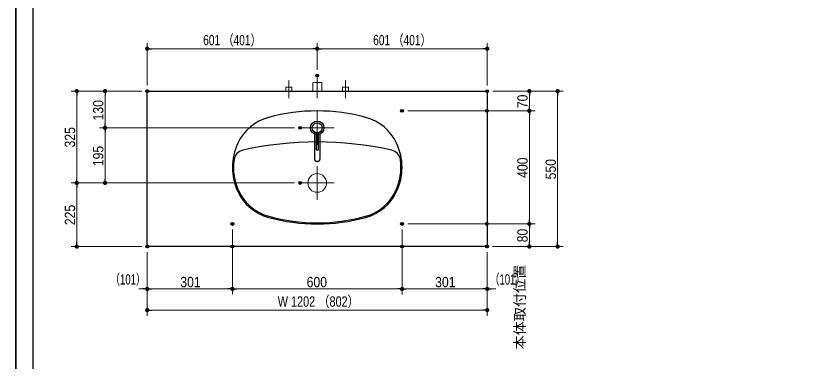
# Model space of a CAD drawing. Units: millimetres, scale not verified. Extents: x -6062 to 6062, y -3045 to 3045.
# Drawn here: x -5788 to -2962, y -775 to 446 of the extents above; entities that cross this region are included whole.
import ezdxf
from ezdxf.enums import TextEntityAlignment as Align

# ---------------------------------------------------------------- set-up
doc = ezdxf.new("R2010")
doc.units = ezdxf.units.MM
doc.header["$LTSCALE"] = 20
doc.header["$PDMODE"] = 32
doc.header["$PDSIZE"] = 10
doc.linetypes.add('USER2', pattern=[2.91, 1.76, -0.4, 0.35, -0.4])
for name, color, linetype, lineweight in [('0-0_5ボウル・キャビネット', 7, 'Continuous', 15), ('0-2_4給排水', 7, 'Continuous', 30), ('0-3_1図面枠', 7, 'Continuous', 20), ('0-4_2寸法-2', 7, 'Continuous', 15), ('0-5_0', 7, 'Continuous', 25), ('0-7_2寸法-1', 7, 'Continuous', 15)]:
    doc.layers.add(name, color=color, linetype=linetype, lineweight=lineweight)
doc.layers.add('0-6_Defpoints', color=7, linetype='Continuous')
doc.styles.add('ＭＳ Ｐゴシック', font='')
doc.styles.get('ＭＳ Ｐゴシック').set_extended_font_data('MS PGothic')

# ---------------------------------------------------------------- blocks, each defined once
blk = doc.blocks.new('グループ')
at = {"layer": '0-0_5ボウル・キャビネット', "lineweight": 30}
for centre, radius, start, end in [((-61242, -1542.7), 3400, 105.35467, 154.60331), ((-58700, -10800), 13000, 74.64533, 105.35467), ((-56158, -1542.7), 3400, 25.39669, 74.64533), ((-58700, -24000), 24000, 77.32755, 102.67245), ((-60700, -1800), 4000, 154.60331, 205.39669), ((-56700, -1800), 4000, 334.60331, 25.39669), ((-63789.5, -1365.1), 800, 102.67245, 171.98829), ((-53610.5, -1365.1), 800, 8.01171, 77.32755), ((-60700, -1800), 3920, 171.98829, 205.39669), ((-56700, -1800), 3920, 334.60331, 8.01171), ((-61242, -2057.3), 3400, 205.39669, 254.64533), ((-61242, -2057.3), 3320, 205.39669, 254.64533), ((-56158, -2057.3), 3320, 285.35467, 334.60331), ((-56158, -2057.3), 3400, 285.35467, 334.60331), ((-58700, 7200), 13000, 254.64533, 285.35467), ((-58700, 7200), 12920, 254.64533, 285.35467)]:
    blk.add_arc(centre, radius, start, end, dxfattribs=at)
blk = doc.blocks.new('グループ-12')
at = {"layer": '0-0_5ボウル・キャビネット', "linetype": 'USER2'}
for p, q in [((-58700, -1700), (-58700, -4100)), ((-59900, -2900), (-57500, -2900))]:
    blk.add_line(p, q, dxfattribs=at)
at = {"layer": '0-0_5ボウル・キャビネット'}
blk.add_circle((-58700, -2900), 660, dxfattribs=at)
blk = doc.blocks.new('グループ-14')
at = {"layer": '0-2_4給排水', "linetype": 'USER2', "lineweight": 15}
for p, q in [((-58700, 2200), (-58700, -200)), ((-59900, 1000), (-57500, 1000))]:
    blk.add_line(p, q, dxfattribs=at)
at = {"layer": '0-2_4給排水'}
for points in [[(-58900, 712.8), (-58900, -1217.1), (-58899.2, -1230.8), (-58896.7, -1245), (-58892.3, -1259.2), (-58886, -1273.5), (-58877.7, -1287.4), (-58867.4, -1300.9), (-58855.3, -1313.6), (-58841.4, -1325.4), (-58826.1, -1336), (-58809.4, -1345.3), (-58791.9, -1353.2), (-58773.6, -1359.5), (-58755, -1364.4), (-58736.4, -1367.7), (-58718, -1369.7), (-58700, -1370.3), (-58682, -1369.7), (-58663.6, -1367.7), (-58645, -1364.4), (-58626.4, -1359.5), (-58608.1, -1353.2), (-58590.6, -1345.3), (-58573.9, -1336), (-58558.6, -1325.4), (-58544.7, -1313.6), (-58532.6, -1300.9), (-58522.3, -1287.4), (-58514, -1273.5), (-58507.7, -1259.2), (-58503.3, -1245), (-58500.8, -1230.8), (-58500, -1217.1), (-58500, 712.8)], [(-58780, 659.3), (-58780, -560), (-58620, -560), (-58620, 659.3)]]:
    blk.add_lwpolyline(points, dxfattribs=at)
for radius in [480, 350]:
    blk.add_circle((-58700, 1000), radius, dxfattribs=at)
blk = doc.blocks.new('グループ-23')
at = {"layer": '0-3_1図面枠', "lineweight": 35}
blk.add_lwpolyline([(-80000, 55400), (80000, 55400), (80000, -55400), (-80000, -55400)], close=True, dxfattribs=at)
blk = doc.blocks.new('図面枠')
at = {"layer": '0-3_1図面枠'}
blk.add_blockref('グループ-23', (0, 0), dxfattribs=at)
blk = doc.blocks.new('_Dot')
at = {"layer": '0-5_0'}
blk.add_line((-10, 0), (-20, 0), dxfattribs=at)
for points in [[(0, 0), (-10, 0), (-9.92, 1.25)], [(0, 0), (-9.92, -1.25), (-10, 0)], [(0, 0), (-9.92, 1.25), (-9.69, 2.49)], [(0, 0), (-9.69, -2.49), (-9.92, -1.25)], [(0, 0), (-9.69, 2.49), (-9.3, 3.68)], [(0, 0), (-9.3, -3.68), (-9.69, -2.49)], [(0, 0), (-9.3, 3.68), (-8.76, 4.82)], [(0, 0), (-8.76, -4.82), (-9.3, -3.68)], [(0, 0), (-8.76, 4.82), (-8.09, 5.88)], [(0, 0), (-8.09, -5.88), (-8.76, -4.82)], [(0, 0), (-8.09, 5.88), (-7.29, 6.85)], [(0, 0), (-7.29, -6.85), (-8.09, -5.88)], [(0, 0), (-7.29, 6.85), (-6.37, 7.71)], [(0, 0), (-6.37, -7.71), (-7.29, -6.85)], [(0, 0), (-6.37, 7.71), (-5.36, 8.44)], [(0, 0), (-5.36, -8.44), (-6.37, -7.71)], [(0, 0), (-5.36, 8.44), (-4.26, 9.05)], [(0, 0), (-4.26, -9.05), (-5.36, -8.44)], [(0, 0), (-4.26, 9.05), (-3.09, 9.51)], [(0, 0), (-3.09, -9.51), (-4.26, -9.05)], [(0, 0), (-3.09, 9.51), (-1.87, 9.82)], [(0, 0), (-1.87, -9.82), (-3.09, -9.51)], [(0, 0), (-1.87, 9.82), (-0.63, 9.98)], [(0, 0), (-0.63, -9.98), (-1.87, -9.82)], [(0, 0), (-0.63, 9.98), (0.63, 9.98)], [(0, 0), (0.63, -9.98), (-0.63, -9.98)], [(0, 0), (0.63, 9.98), (1.87, 9.82)], [(0, 0), (1.87, 9.82), (3.09, 9.51)], [(0, 0), (3.09, 9.51), (4.26, 9.05)], [(0, 0), (4.26, 9.05), (5.36, 8.44)], [(0, 0), (5.36, 8.44), (6.37, 7.71)], [(0, 0), (6.37, 7.71), (7.29, 6.85)], [(0, 0), (7.29, 6.85), (8.09, 5.88)], [(0, 0), (8.09, 5.88), (8.76, 4.82)], [(0, 0), (8.76, 4.82), (9.3, 3.68)], [(0, 0), (9.3, 3.68), (9.69, 2.49)], [(0, 0), (9.69, 2.49), (9.92, 1.25)], [(0, 0), (9.92, 1.25), (10, 0)], [(0, 0), (1.87, -9.82), (0.63, -9.98)], [(0, 0), (3.09, -9.51), (1.87, -9.82)], [(0, 0), (4.26, -9.05), (3.09, -9.51)], [(0, 0), (5.36, -8.44), (4.26, -9.05)], [(0, 0), (6.37, -7.71), (5.36, -8.44)], [(0, 0), (7.29, -6.85), (6.37, -7.71)], [(0, 0), (8.09, -5.88), (7.29, -6.85)], [(0, 0), (8.76, -4.82), (8.09, -5.88)], [(0, 0), (9.3, -3.68), (8.76, -4.82)], [(0, 0), (9.69, -2.49), (9.3, -3.68)], [(0, 0), (9.92, -1.25), (9.69, -2.49)], [(0, 0), (10, 0), (9.92, -1.25)]]:
    blk.add_solid(points, dxfattribs=at)
blk = doc.blocks.new('グループ-33')
at = {"layer": '0-3_1図面枠', "lineweight": 30}
blk.add_line((-78800, 41000), (-78800, -48600), dxfattribs=at)
blk = doc.blocks.new('グループ-53')
at = {"layer": '0-2_4給排水', "linetype": 'USER2', "lineweight": 15}
blk.add_line((-58700, 3100), (-58700, 4700), dxfattribs=at)
at = {"layer": '0-2_4給排水', "lineweight": 15}
blk.add_lwpolyline([(-59020, 3600), (-59020, 4200), (-58380, 4200), (-58380, 3600)], dxfattribs=at)
blk = doc.blocks.new('止水栓_平面_W100')
at = {"layer": '0-2_4給排水', "linetype": 'USER2', "lineweight": 15}
for p, q in [((-2000, -500), (-2000, 780)), ((2000, -500), (2000, 780))]:
    blk.add_line(p, q, dxfattribs=at)
at = {"layer": '0-2_4給排水', "lineweight": 15}
for points in [[(-2210, 0), (-2210, 280), (-1790, 280), (-1790, 0)], [(1790, 0), (1790, 280), (2210, 280), (2210, 0)]]:
    blk.add_lwpolyline(points, dxfattribs=at)

msp = doc.modelspace()

# ---------------------------------------------------------------- linework, layer by layer
at = {"layer": '0-0_5ボウル・キャビネット', "lineweight": 30}
msp.add_lwpolyline([(-5323.5, 180), (-4121.5, 180), (-4121.5, -370), (-5323.5, -370)], close=True, dxfattribs=at)
at = {"layer": '0-4_2寸法-2'}
for p, q in [((-5323.5, -390), (-5323.5, -540)), ((-5022.5, -390), (-5022.5, -540)), ((-4422.5, -390), (-4422.5, -540)), ((-4121.5, -390), (-4121.5, -540)), ((-5338.51, -520), (-5353.51, -520)), ((-5022.5, -520), (-5323.5, -520)), ((-5007.49, -520), (-4992.49, -520)), ((-4437.51, -520), (-4452.51, -520)), ((-4422.5, -520), (-4121.5, -520)), ((-4106.49, -520), (-4091.49, -520))]:
    msp.add_line(p, q, dxfattribs=at)
at = {"layer": '0-6_Defpoints'}
for p in [(-5323.5, 330), (-4121.5, 330), (-4722.5, 235), (-5572.5, 180), (-5472.5, 180), (-5323.5, 180), (-5322.5, 180), (-4121.5, 180), (-3972.5, 180), (-3872.5, 180), (-4422.5, 110), (-4122.5, 110), (-3972.5, 110), (-4782.5, 50), (-5472.5, -145), (-4782.5, -145), (-5022.5, -290), (-4422.5, -290), (-4122.5, -290), (-3972.5, -290), (-3972.5, -290), (-5572.5, -370), (-5323.5, -370), (-5322.5, -370), (-5022.5, -370), (-4422.5, -370), (-4122.5, -370), (-4121.5, -370), (-3972.5, -370), (-5323.5, -520), (-5323.5, -520), (-5022.5, -520), (-4121.5, -520), (-4121.5, -520), (-5323.5, -595)]:
    msp.add_point(p, dxfattribs=at)
at = {"layer": '0-7_2寸法-1'}
for p, q in [((-5323.5, 200), (-5323.5, 350)), ((-4722.5, 255), (-4722.5, 350)), ((-4722.5, 255), (-4722.5, 350)), ((-4121.5, 200), (-4121.5, 350)), ((-4737.51, 330), (-5308.49, 330)), ((-4707.49, 330), (-4136.51, 330)), ((-5492.5, 180), (-5592.5, 180)), ((-5342.5, 180), (-5492.5, 180)), ((-4101.5, 180), (-3952.5, 180)), ((-3952.5, 180), (-3852.5, 180)), ((-5572.5, -129.99), (-5572.5, 164.99)), ((-5472.5, 65.01), (-5472.5, 164.99)), ((-3972.5, 164.99), (-3972.5, 125.01)), ((-3872.5, -354.99), (-3872.5, 164.99)), ((-4402.5, 110), (-3952.5, 110)), ((-4102.5, 110), (-3952.5, 110)), ((-3972.5, 94.99), (-3972.5, -274.99)), ((-4802.5, 50), (-5492.5, 50)), ((-4802.5, 50), (-5492.5, 50)), ((-5472.5, 34.99), (-5472.5, -129.99)), ((-5492.5, -145), (-5592.5, -145)), ((-5492.5, -145), (-5592.5, -145)), ((-5572.5, -160.01), (-5572.5, -354.99)), ((-4802.5, -145), (-5492.5, -145)), ((-5022.5, -310), (-5022.5, -540)), ((-4422.5, -310), (-4422.5, -540)), ((-4402.5, -290), (-3952.5, -290)), ((-4102.5, -290), (-3952.5, -290)), ((-3972.5, -354.99), (-3972.5, -305.01)), ((-5342.5, -370), (-5592.5, -370)), ((-5323.5, -390), (-5323.5, -540)), ((-5022.5, -390), (-5022.5, -540)), ((-4422.5, -390), (-4422.5, -540)), ((-4121.5, -390), (-4121.5, -540)), ((-4102.5, -370), (-3952.5, -370)), ((-3952.5, -370), (-3852.5, -370)), ((-5037.51, -520), (-5308.49, -520)), ((-4437.51, -520), (-5007.49, -520)), ((-4407.49, -520), (-4136.51, -520)), ((-5323.5, -540), (-5323.5, -615)), ((-4121.5, -540), (-4121.5, -615)), ((-4136.51, -595), (-5308.49, -595))]:
    msp.add_line(p, q, dxfattribs=at)

# ---------------------------------------------------------------- block references
at = {"layer": '0-0_5ボウル・キャビネット', "xscale": 0.05, "yscale": 0.05}
for name in ['グループ', 'グループ-12']:
    msp.add_blockref(name, (-1787.5, 0), dxfattribs=at)
at = {"layer": '0-2_4給排水', "xscale": 0.05, "yscale": 0.05}
for name, p in [('グループ-53', (-1787.5, 0)), ('止水栓_平面_W100', (-4722.5, 180)), ('グループ-14', (-1787.5, 0))]:
    msp.add_blockref(name, p, dxfattribs=at)
at = {"layer": '0-3_1図面枠', "xscale": 0.05, "yscale": 0.05}
for name in ['図面枠', 'グループ-33']:
    msp.add_blockref(name, (-1787.5, 0), dxfattribs=at)
at = {"layer": '0-4_2寸法-2', "xscale": 0.7503418, "yscale": 0.7503418}
for p in [(-5323.5, -520), (-4422.5, -520)]:
    msp.add_blockref('_Dot', p, dxfattribs=at)
at = {"layer": '0-4_2寸法-2', "xscale": 0.7503418, "yscale": 0.7503418, "rotation": 180}
for p in [(-5022.5, -520), (-4121.5, -520)]:
    msp.add_blockref('_Dot', p, dxfattribs=at)
at = {"layer": '0-7_2寸法-1', "xscale": 0.7503418, "yscale": 0.7503418}
for p, rotation in [((-5323.5, 330), 180), ((-4722.5, 330), 180), ((-5572.5, 180), 90), ((-5472.5, 180), 90), ((-3972.5, 180), 90), ((-3872.5, 180), 90), ((-3972.5, 110), 270), ((-3972.5, 110), 90), ((-5472.5, 50), 270), ((-5472.5, 50), 90), ((-5572.5, -145), 270), ((-5572.5, -145), 90), ((-5472.5, -145), 270), ((-3972.5, -290), 270), ((-3972.5, -290), 90), ((-5572.5, -370), 270), ((-3972.5, -370), 270), ((-3872.5, -370), 270), ((-5323.5, -520), 180), ((-5022.5, -520), 180), ((-4422.5, -520), 180), ((-5323.5, -595), 180)]:
    msp.add_blockref('_Dot', p, dxfattribs=dict(at, rotation=rotation))
for p in [(-4722.5, 330), (-4121.5, 330), (-5022.5, -520), (-4422.5, -520), (-4121.5, -520), (-4121.5, -595)]:
    msp.add_blockref('_Dot', p, dxfattribs=at)

# ---------------------------------------------------------------- texts
at = {"layer": '0-4_2寸法-2', "style": 'ＭＳ Ｐゴシック'}
msp.add_text('本体取付位置', height=36.66, rotation=90, dxfattribs=at).set_placement((-3977.19, -734.14), align=Align.BOTTOM_LEFT)
at = {"layer": '0-4_2寸法-2', "style": 'ＭＳ Ｐゴシック', "width": 0.7}
for p in [(-5454.57, -515.51), (-4113, -515.51)]:
    msp.add_text('（101）', height=36.69, dxfattribs=at).set_placement(p, align=Align.BOTTOM_LEFT)
at = {"layer": '0-7_2寸法-1', "style": 'ＭＳ Ｐゴシック'}
for s, height, width, p in [('601 （401）', 36.66, 0.75, (-5125.7, 331.19)), ('601 （401）', 36.66, 0.75, (-4524.7, 331.19)), ('301', 36.66, 0.9, (-5206.52, -524.96)), ('600', 36.66, 0.9, (-4759.88, -524.96)), ('301', 36.66, 0.9, (-4305.52, -524.96)), ('W 1202 （802）', 36.69, 0.8, (-4862.07, -593.81))]:
    msp.add_text(s, height=height, dxfattribs=dict(at, width=width)).set_placement(p, align=Align.BOTTOM_LEFT)
at = {"layer": '0-7_2寸法-1', "style": 'ＭＳ Ｐゴシック', "width": 0.9}
for s, p in [('130', (-5467.54, 76.39)), ('70', (-3967.54, 119.63)), ('325', (-5567.44, -19.39)), ('195', (-5467.54, -85.72)), ('400', (-3967.54, -126.89)), ('550', (-3867.54, -132.28)), ('225', (-5567.44, -294.39)), ('80', (-3967.54, -354.88))]:
    msp.add_text(s, height=36.66, rotation=90, dxfattribs=at).set_placement(p, align=Align.BOTTOM_LEFT)

doc.saveas('drawing.dxf')
